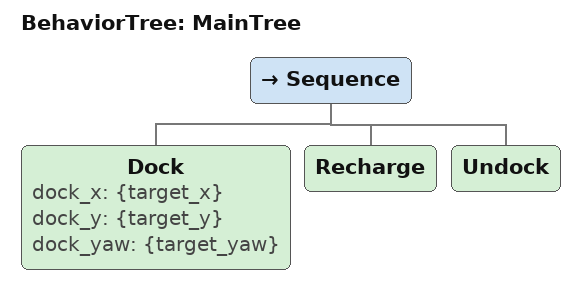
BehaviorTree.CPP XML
<root BTCPP_format="4" main_tree_to_execute="MainTree">
  <BehaviorTree ID="MainTree">
    <Sequence>
      <Dock dock_x="{target_x}" dock_y="{target_y}" dock_yaw="{target_yaw}"/>
      <Recharge/>
      <Undock/>
    </Sequence>
  </BehaviorTree>
</root>
